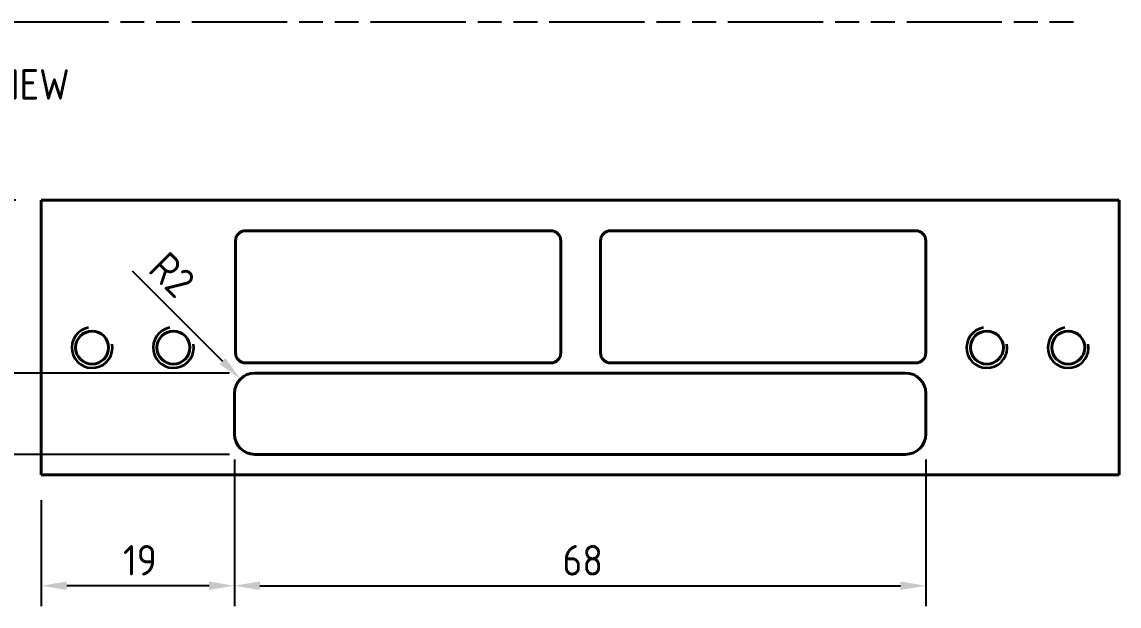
# Model space of a CAD drawing. Header units: millimetres. Extents: x 0 to 210, y 0 to 297.
# Drawn here: x 78.4 to 186.3, y 66.6 to 124 of the extents above; entities that cross this region are included whole.
import ezdxf

# ---------------------------------------------------------------- set-up
doc = ezdxf.new("R2010")
doc.units = ezdxf.units.MM
doc.linetypes.add('DOUBLE_DASH_CHAIN', pattern=[1.2403, 0.6614, -0.0827, 0.1654, -0.0827, 0.1654, -0.0827])
for name, color, linetype, lineweight in [('가시적인 것(ISO)', 3, 'Continuous', 40), ('가시적인 좁은 것(ISO)', 3, 'Continuous', 35), ('기호(ISO)', 5, 'Continuous', 25), ('스케치 형상(ISO)', 3, 'Continuous', 25), ('치수(ISO)', 2, 'Continuous', 25)]:
    doc.layers.add(name, color=color, linetype=linetype, lineweight=lineweight)
doc.styles.add('문자 텍스트_PSTEK_POSCO', font='isocp.shx')
doc.styles.add('치수 텍스트_PSTEK_POSCO', font='isocp.shx')
doc.dimstyles.new('치수_PSTEK_POSCO', dxfattribs={"dimtxt": 3, "dimasz": 2.5, "dimexe": 2, "dimexo": 2.5, "dimgap": 1, "dimtad": 1, "dimrnd": 1e-08, "dimdsep": 46, "dimtxsty": '치수 텍스트_PSTEK_POSCO', "dimcen": 0.09, "dimdle": 10, "dimclrd": 7, "dimclre": 7, "dimclrt": 2, "dimadec": 1, "dimazin": 2, "dimtfac": 1, "dimtmove": 0, "dimatfit": 3, "dimfxl": 0, "dimtolj": 1, "dimlwd": -1, "dimlwe": -1, "dimarcsym": 0})

# ---------------------------------------------------------------- blocks, each defined once
blk = doc.blocks.new('*D37')
at = {"layer": 'Defpoints', "color": 0}
for p in [(99.25723878500294, 83.47400627572202), (167.257238785003, 83.47400627572205), (167.257238785003, 68.55858244331331)]:
    blk.add_point(p, dxfattribs=at)
at = {"layer": '치수(ISO)', "color": 7}
for p, q in [((99.25723878500294, 80.97400627572202), (99.25723878500294, 66.55858244331331)), ((167.257238785003, 80.97400627572205), (167.257238785003, 66.55858244331331)), ((101.7572387850029, 68.55858244331331), (164.757238785003, 68.55858244331331))]:
    blk.add_line(p, q, dxfattribs=at)
for points in [[(101.7572387850029, 68.97524910997998), (101.7572387850029, 68.14191577664664), (99.25723878500294, 68.55858244331331)], [(164.757238785003, 68.97524910997998), (164.757238785003, 68.14191577664664), (167.257238785003, 68.55858244331331)]]:
    blk.add_solid(points, dxfattribs=at)
at = {"layer": '치수(ISO)', "color": 2, "insert": (131.5174750054754, 71.05858244331331), "char_height": 3, "attachment_point": 4, "style": '치수 텍스트_PSTEK_POSCO'}
blk.add_mtext('\\A1;68', dxfattribs=at)
blk = doc.blocks.new('*D38')
at = {"layer": 'Defpoints', "color": 0}
for p in [(101.257238785003, 89.47400627572205), (73.54570198674388, 81.47400627572205), (101.257238785003, 81.47400627572203)]:
    blk.add_point(p, dxfattribs=at)
at = {"layer": '치수(ISO)', "color": 7}
for p, q in [((98.75723878500295, 89.47400627572205), (71.54570198674388, 89.47400627572206)), ((73.54570198674388, 86.97400627572206), (73.54570198674388, 83.97400627572205)), ((98.75723878500295, 81.47400627572203), (71.54570198674388, 81.47400627572205))]:
    blk.add_line(p, q, dxfattribs=at)
for points in [[(73.12903532007721, 86.97400627572206), (73.96236865341055, 86.97400627572206), (73.54570198674388, 89.47400627572206)], [(73.12903532007721, 83.97400627572205), (73.96236865341055, 83.97400627572205), (73.54570198674388, 81.47400627572205)]]:
    blk.add_solid(points, dxfattribs=at)
at = {"layer": '치수(ISO)', "color": 2, "insert": (71.04570198674386, 84.87400627572204), "char_height": 3, "attachment_point": 4, "rotation": 90, "style": '치수 텍스트_PSTEK_POSCO'}
blk.add_mtext('\\A1;8', dxfattribs=at)
blk = doc.blocks.new('*D39')
at = {"layer": 'Defpoints', "color": 0}
for p in [(73.5457019867439, 106.474006275722), (80.25723878500294, 106.474006275722), (101.257238785003, 89.47400627572205)]:
    blk.add_point(p, dxfattribs=at)
at = {"layer": '치수(ISO)', "color": 7}
for p, q in [((77.75723878500294, 106.474006275722), (71.5457019867439, 106.474006275722)), ((73.54570198674388, 91.97400627572206), (73.5457019867439, 103.974006275722)), ((98.75723878500295, 89.47400627572205), (71.54570198674388, 89.47400627572206))]:
    blk.add_line(p, q, dxfattribs=at)
for points in [[(73.12903532007722, 103.974006275722), (73.96236865341056, 103.974006275722), (73.5457019867439, 106.474006275722)], [(73.12903532007721, 91.97400627572206), (73.96236865341055, 91.97400627572206), (73.54570198674388, 89.47400627572206)]]:
    blk.add_solid(points, dxfattribs=at)
at = {"layer": '치수(ISO)', "color": 2, "insert": (71.04570198674386, 96.62400627572205), "char_height": 3, "attachment_point": 4, "rotation": 90, "style": '치수 텍스트_PSTEK_POSCO'}
blk.add_mtext('\\A1;17', dxfattribs=at)
blk = doc.blocks.new('*D40')
at = {"layer": 'Defpoints', "color": 0}
for p in [(99.25723878500294, 83.47400627572202), (80.25723878500294, 79.47400627572205), (80.25723878500294, 68.55858244331331)]:
    blk.add_point(p, dxfattribs=at)
at = {"layer": '치수(ISO)', "color": 7}
for p, q in [((99.25723878500294, 80.97400627572202), (99.25723878500294, 66.55858244331331)), ((80.25723878500294, 76.97400627572205), (80.25723878500294, 66.55858244331331)), ((96.75723878500294, 68.55858244331331), (82.75723878500294, 68.55858244331331))]:
    blk.add_line(p, q, dxfattribs=at)
for points in [[(82.75723878500294, 68.97524910997998), (82.75723878500294, 68.14191577664664), (80.25723878500294, 68.55858244331331)], [(96.75723878500294, 68.97524910997998), (96.75723878500294, 68.14191577664664), (99.25723878500294, 68.55858244331331)]]:
    blk.add_solid(points, dxfattribs=at)
at = {"layer": '치수(ISO)', "color": 2, "insert": (88.29984856650029, 71.05858244331331), "char_height": 3, "attachment_point": 4, "style": '치수 텍스트_PSTEK_POSCO'}
blk.add_mtext('\\A1;19', dxfattribs=at)
blk = doc.blocks.new('*D41')
at = {"layer": 'Defpoints', "color": 0}
for p in [(99.84302522262966, 88.88821983809493), (101.257238785003, 87.47400627572203)]:
    blk.add_point(p, dxfattribs=at)
at = {"layer": '치수(ISO)', "color": 7}
blk.add_line((89.20877420643633, 99.52247085428527), (98.07525826966305, 90.65598679106104), dxfattribs=at)
blk.add_solid([(98.3698860951574, 90.95061461655547), (97.78063044416871, 90.36135896556661), (99.84302522262966, 88.88821983809493)], dxfattribs=at)
at = {"layer": '치수(ISO)', "color": 2, "insert": (91.6838567319615, 100.5833398174379), "char_height": 3, "attachment_point": 4, "rotation": 315.0000000000081, "style": '치수 텍스트_PSTEK_POSCO'}
blk.add_mtext('\\A1;R2', dxfattribs=at)

msp = doc.modelspace()

# ---------------------------------------------------------------- linework, layer by layer
at = {"layer": '가시적인 것(ISO)'}
for p, q in [((80.25723878500294, 106.474006275722), (186.257238785003, 106.474006275722)), ((80.25723878500294, 79.47400627572205), (80.25723878500294, 106.474006275722)), ((186.257238785003, 79.47400627572203), (186.257238785003, 106.474006275722)), ((100.3572387850029, 103.474006275722), (130.3572387850029, 103.474006275722)), ((136.257238785003, 103.474006275722), (166.257238785003, 103.474006275722)), ((99.35723878500295, 91.47400627572203), (99.35723878500295, 102.474006275722)), ((131.3572387850029, 102.474006275722), (131.3572387850029, 91.47400627572203)), ((135.2572387850029, 91.47400627572203), (135.2572387850029, 102.474006275722)), ((167.2572387850029, 102.474006275722), (167.2572387850029, 91.47400627572203)), ((130.3572387850029, 90.47400627572203), (100.3572387850029, 90.47400627572203)), ((166.257238785003, 90.47400627572202), (136.2572387850029, 90.47400627572203)), ((101.257238785003, 89.47400627572202), (165.2572387850029, 89.47400627572202)), ((99.25723878500294, 83.47400627572202), (99.25723878500294, 87.47400627572203)), ((167.257238785003, 87.47400627572203), (167.257238785003, 83.47400627572205)), ((165.2572387850029, 81.47400627572203), (101.257238785003, 81.47400627572203)), ((80.25723878500294, 79.47400627572205), (186.257238785003, 79.47400627572203))]:
    msp.add_line(p, q, dxfattribs=at)
for centre in [(85.25723878500295, 91.97400627572205), (93.25723878500297, 91.97400627572205), (173.257238785003, 91.97400627572205), (181.257238785003, 91.97400627572205)]:
    msp.add_circle(centre, 1.621, dxfattribs=at)
for centre, radius, start, end in [((100.3572387850029, 102.474006275722), 1.000000000000005, 90.00000000000101, 180), ((130.3572387850029, 102.474006275722), 0.9999999999999987, 0, 90), ((136.257238785003, 102.474006275722), 1.000000000000001, 90, 180), ((166.257238785003, 102.474006275722), 1.000000000000003, 0, 90), ((100.3572387850029, 91.47400627572203), 1.000000000000005, 180, 270), ((130.3572387850029, 91.47400627572203), 1.000000000000001, 270, 0), ((136.2572387850029, 91.47400627572203), 1.000000000000006, 180, 270), ((166.257238785003, 91.47400627572203), 1.000000000000005, 270, 0), ((101.257238785003, 87.47400627572203), 2.000000000000004, 90, 180), ((165.2572387850029, 87.47400627572203), 2.000000000000002, 0, 90), ((101.257238785003, 83.47400627572202), 2.000000000000002, 180, 270), ((165.2572387850029, 83.47400627572205), 2, 270, 0)]:
    msp.add_arc(centre, radius, start, end, dxfattribs=at)
at = {"layer": '가시적인 좁은 것(ISO)'}
for centre, radius, start in [((85.25723878500294, 91.97400627572206), 1.999999999999998, 100.0000000000491), ((93.25723878500295, 91.97400627572206), 1.999999999999998, 100.0000000000491), ((173.257238785003, 91.97400627572205), 1.999999999999994, 100.0000000000482), ((181.257238785003, 91.97400627572205), 1.999999999999998, 100.0000000000492)]:
    msp.add_arc(centre, radius, start, 9.999999999998046, dxfattribs=at)
at = {"layer": '스케치 형상(ISO)', "color": 6, "linetype": 'DOUBLE_DASH_CHAIN', "ltscale": 14.1710147857666}
msp.add_line((59.91295963263629, 124.0050225360584), (182.9471307020143, 124.0050225360584), dxfattribs=at)

# ---------------------------------------------------------------- texts
at = {"layer": '기호(ISO)', "color": 2, "insert": (64.220674761099, 117.8616568138784), "char_height": 3.00000011920929, "attachment_point": 4, "style": '문자 텍스트_PSTEK_POSCO'}
msp.add_mtext('\\fISOCP|b0|i0;\\H3.0000;BACK VIEW', dxfattribs=at)

# ---------------------------------------------------------------- dimensions: what is measured, and where the dimension line sits
at = {"layer": '치수(ISO)', "color": 7}
for base, p1, p2, angle, picture, middle in [((73.5457019867439, 106.474006275722), (101.257238785003, 89.47400627572205), (80.25723878500294, 106.474006275722), 270, '*D39', (73.54570198674386, 97.97400627572205)), ((73.54570198674388, 81.47400627572205), (101.257238785003, 89.47400627572205), (101.257238785003, 81.47400627572203), 270, '*D38', (73.54570198674386, 85.47400627572203)), ((80.25723878500294, 68.55858244331331), (99.25723878500294, 83.47400627572202), (80.25723878500294, 79.47400627572205), 180, '*D40', (89.75723878500293, 68.55858244331331)), ((167.257238785003, 68.55858244331331), (99.25723878500294, 83.47400627572202), (167.257238785003, 83.47400627572205), 180, '*D37', (133.257238785003, 68.55858244331331))]:
    dim = msp.add_linear_dim(base=base, p1=p1, p2=p2, angle=angle, dimstyle='치수_PSTEK_POSCO', override={"dimdec": 2, "dimtp": 0, "dimtm": -0, "dimtdec": 2, "dimtofl": 0, "dimatfit": 1}, dxfattribs=at)
    dim.commit()
    dim.dimension.update_dxf_attribs({"geometry": picture, "text_midpoint": middle, "dimtype": 160})
dim = msp.add_radius_dim(center=(101.257238785003, 87.47400627572203), mpoint=(99.84302522262966, 88.88821983809493), dimstyle='치수_PSTEK_POSCO', override={"dimdec": 2, "dimcen": 0, "dimtp": 0, "dimtm": -0, "dimtdec": 2, "dimtofl": 0}, dxfattribs=at)
dim.commit()
dim.dimension.update_dxf_attribs({"geometry": '*D41', "text_midpoint": (91.25237544147745, 97.47886961924473), "dimtype": 164})

doc.saveas('drawing.dxf')
